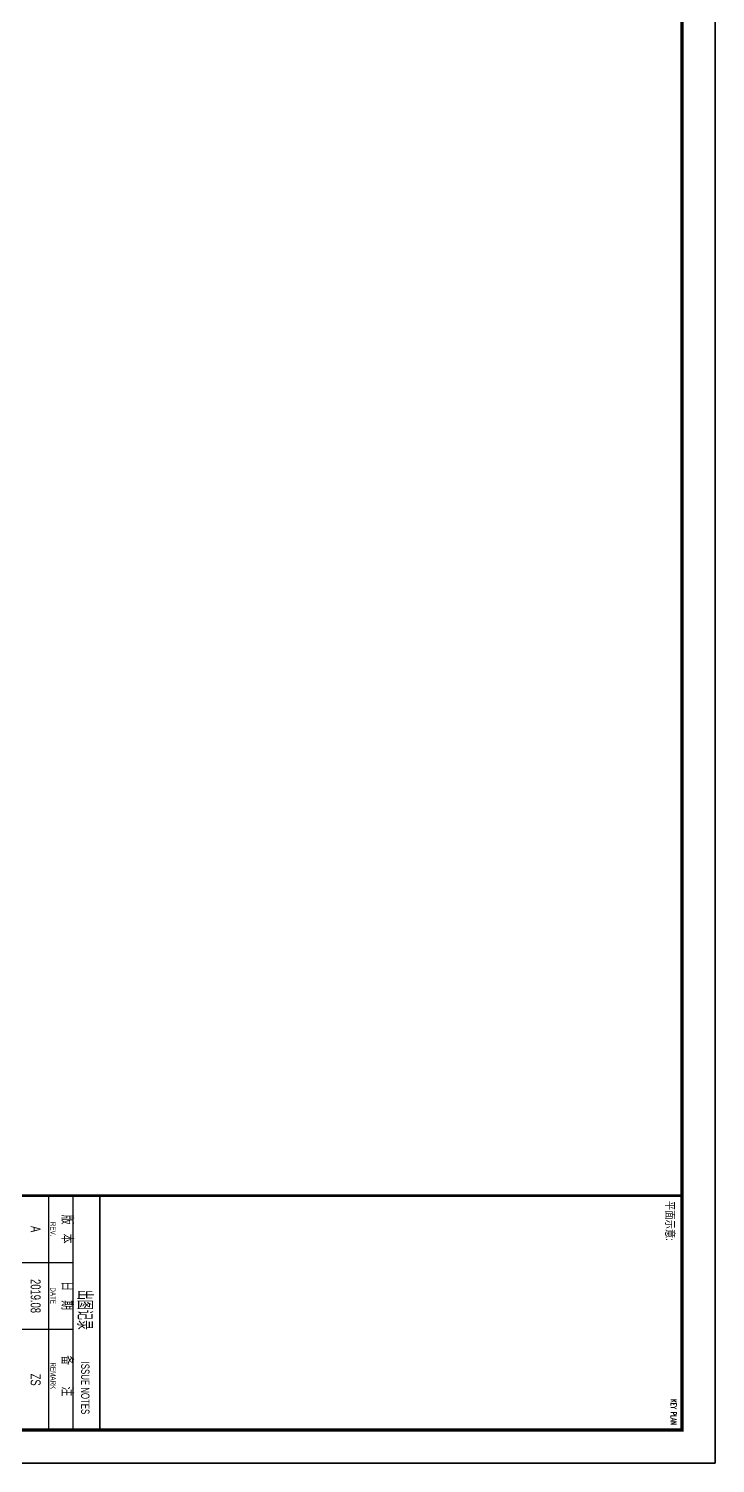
# Model space of a CAD drawing. Extents: x -12446 to 284554, y -295110 to 165007.
# Drawn here: x 264024 to 284554, y -274110 to -231222 of the extents above; entities that cross this region are included whole.
import ezdxf
from ezdxf.enums import TextEntityAlignment as Align

# ---------------------------------------------------------------- set-up
doc = ezdxf.new("R2010")
doc.units = 0
doc.header["$LTSCALE"] = 1000
doc.layers.get('0').update_dxf_attribs({"linetype": 'CONTINUOUS'})
for name, color, linetype in [('A-Anno-Note', 241, 'CONTINUOUS'), ('A-Detl-Thin', 131, 'CONTINUOUS'), ('AX-14-E$0$A-Detl-Thin', 131, 'CONTINUOUS'), ('AX-14-E$0$AX-31-B01$0$A-Grid-Iden', 11, 'CONTINUOUS'), ('AX-31-B01$0$A-Grid-Iden', 11, 'CONTINUOUS')]:
    doc.layers.add(name, color=color, linetype=linetype)
doc.styles.add('AX-14-E$0$AX-31-B01$0$JZFZ-LOGO-CHB', font='', dxfattribs={"width": 0.8})
doc.styles.add('AX-14-E$0$AX-31-B01$0$JZFZ-LOGO-ENA', font='romand.shx', dxfattribs={"width": 0.85})
doc.styles.add('AX-31-B01$0$JZFZ-LOGO-CHB', font='', dxfattribs={"width": 0.8})
doc.styles.add('AX-31-B01$0$JZFZ-LOGO-ENA', font='romand.shx', dxfattribs={"width": 0.85})
doc.styles.add('AX-TK-HF-20190012-S001-TQ2$0$HZ', font='jzfz_ena.shx', dxfattribs={"width": 0.7, "bigfont": 'jzfz_cna.shx'})
doc.styles.get('AX-14-E$0$AX-31-B01$0$JZFZ-LOGO-CHB').set_extended_font_data('YouYuan')
doc.styles.get('AX-31-B01$0$JZFZ-LOGO-CHB').set_extended_font_data('YouYuan')

# ---------------------------------------------------------------- blocks, each defined once
blk = doc.blocks.new('*U181')
at = {"color": 4}
blk.add_lwpolyline([(-831, -10), (10, -10), (10, 584), (-831, 584)], close=True, dxfattribs=at)
at = {"color": 4, "const_width": 1}
blk.add_lwpolyline([(-806, 0), (0, 0), (0, 574), (-806, 574)], close=True, dxfattribs=at)
at = {"color": 4, "const_width": 0.75}
blk.add_lwpolyline([(-70, 0), (-70, 574)], dxfattribs=at)
at = {"style": 'AX-31-B01$0$JZFZ-LOGO-CHB', "width": 0.8}
blk.add_text('平面示意:', height=2.5, dxfattribs=at).set_placement((-68.45, 569.25))
at = {"style": 'AX-31-B01$0$JZFZ-LOGO-ENA', "width": 0.6}
blk.add_text('KEY PLAN', height=1.6, dxfattribs=at).set_placement((-1.5, 570.75), align=Align.RIGHT)
blk = doc.blocks.new('*U401')
at = {"color": 4}
blk.add_lwpolyline([(-831, -10), (10, -10), (10, 584), (-831, 584)], close=True, dxfattribs=at)
at = {"color": 4, "const_width": 1}
blk.add_lwpolyline([(-806, 0), (0, 0), (0, 574), (-806, 574)], close=True, dxfattribs=at)
at = {"color": 4, "const_width": 0.75}
blk.add_lwpolyline([(-70, 0), (-70, 574)], dxfattribs=at)
at = {"style": 'AX-14-E$0$AX-31-B01$0$JZFZ-LOGO-CHB', "width": 0.8}
blk.add_text('平面示意:', height=2.5, dxfattribs=at).set_placement((-68.45, 569.25))
at = {"style": 'AX-14-E$0$AX-31-B01$0$JZFZ-LOGO-ENA', "width": 0.6}
blk.add_text('KEY PLAN', height=1.6, dxfattribs=at).set_placement((-1.5, 570.75), align=Align.RIGHT)
blk = doc.blocks.new('AX-TK-HF-20190012-S001-TQ2$0$VER')
at = {"style": 'AX-TK-HF-20190012-S001-TQ2$0$HZ', "width": 0.7}
for tag, p in [('版本号', (10, 3.5)), ('出图日期', (30, 3.5)), ('设计', (55, 3.5))]:
    blk.add_attdef(tag, text='', height=3, dxfattribs=at).set_placement(p, align=Align.MIDDLE)
blk = doc.blocks.new('AX-TK-HF-20190012-S001-TQ2$0$BZTQ')
at = {"color": 4}
for p, q in [((-70, 391.88), (0, 391.88)), ((-50, 289.68), (-50, 391.88)), ((-30, 391.88), (-30, 289.68)), ((-70, 384.58), (0, 384.58))]:
    blk.add_line(p, q, dxfattribs=at)
at = {"color": 4, "const_width": 0.5}
blk.add_lwpolyline([(-70, 400), (0, 400)], dxfattribs=at)
at = {"style": 'AX-TK-HF-20190012-S001-TQ2$0$HZ', "width": 0.7}
blk.add_text('出图记录', height=4.5, dxfattribs=at).set_placement((-35.86, 395.7), align=Align.MIDDLE)
blk.add_text('ISSUE NOTES', height=2.5, dxfattribs=at).set_placement((-20.39, 394.37))
for s, p in [('版   本', (-60, 387.41)), ('日   期', (-40.11, 387.41)), ('备       注', (-16.15, 387.41))]:
    blk.add_text(s, height=3.5, dxfattribs=at).set_placement(p, align=Align.BOTTOM_CENTER)
for s, p in [('REV.', (-60, 385.21)), ('DATE', (-40.11, 385.21)), ('REMARK', (-16.15, 385.21))]:
    blk.add_text(s, height=1.6, dxfattribs=at).set_placement(p, align=Align.CENTER)
blk = doc.blocks.new('AX-TK-HF-20190012-S001-TQ2')
blk.add_blockref('AX-TK-HF-20190012-S001-TQ2$0$BZTQ', (0, 0))
blk.add_blockref('AX-TK-HF-20190012-S001-TQ2$0$VER', (-70, 377.28)).add_auto_attribs({'设计': 'ZS', '出图日期': '2019.08', '版本号': 'A'})
blk = doc.blocks.new('AX-14-E')
at = {"layer": 'AX-14-E$0$A-Detl-Thin'}
blk.add_lwpolyline([(225154, -190010), (284554, -190010), (284554, -274110), (225154, -274110)], close=True, dxfattribs=at)
at = {"xscale": 100, "yscale": 100, "zscale": 100, "rotation": 270}
blk.add_blockref('AX-TK-HF-20190012-S001-TQ2', (226154, -273110), dxfattribs=at)
at = {"layer": 'AX-14-E$0$AX-31-B01$0$A-Grid-Iden', "linetype": 'ByBlock', "xscale": 100, "yscale": 100, "zscale": 100, "rotation": 270}
blk.add_blockref('*U401', (226154, -273110), dxfattribs=at)

msp = doc.modelspace()

# ---------------------------------------------------------------- linework, layer by layer
at = {"layer": 'A-Detl-Thin'}
msp.add_lwpolyline([(225154, -190010), (284554, -190010), (284554, -274110), (225154, -274110)], close=True, dxfattribs=at)

# ---------------------------------------------------------------- block references
at = {"layer": 'AX-31-B01$0$A-Grid-Iden', "linetype": 'ByBlock', "xscale": 100, "yscale": 100, "zscale": 100, "rotation": 270}
msp.add_blockref('*U181', (226154, -273110), dxfattribs=at)

# ---------------------------------------------------------------- next in the draw order: block references
at = {"layer": 'A-Anno-Note'}
msp.add_blockref('AX-14-E', (0, 0), dxfattribs=at)

doc.saveas('drawing.dxf')
